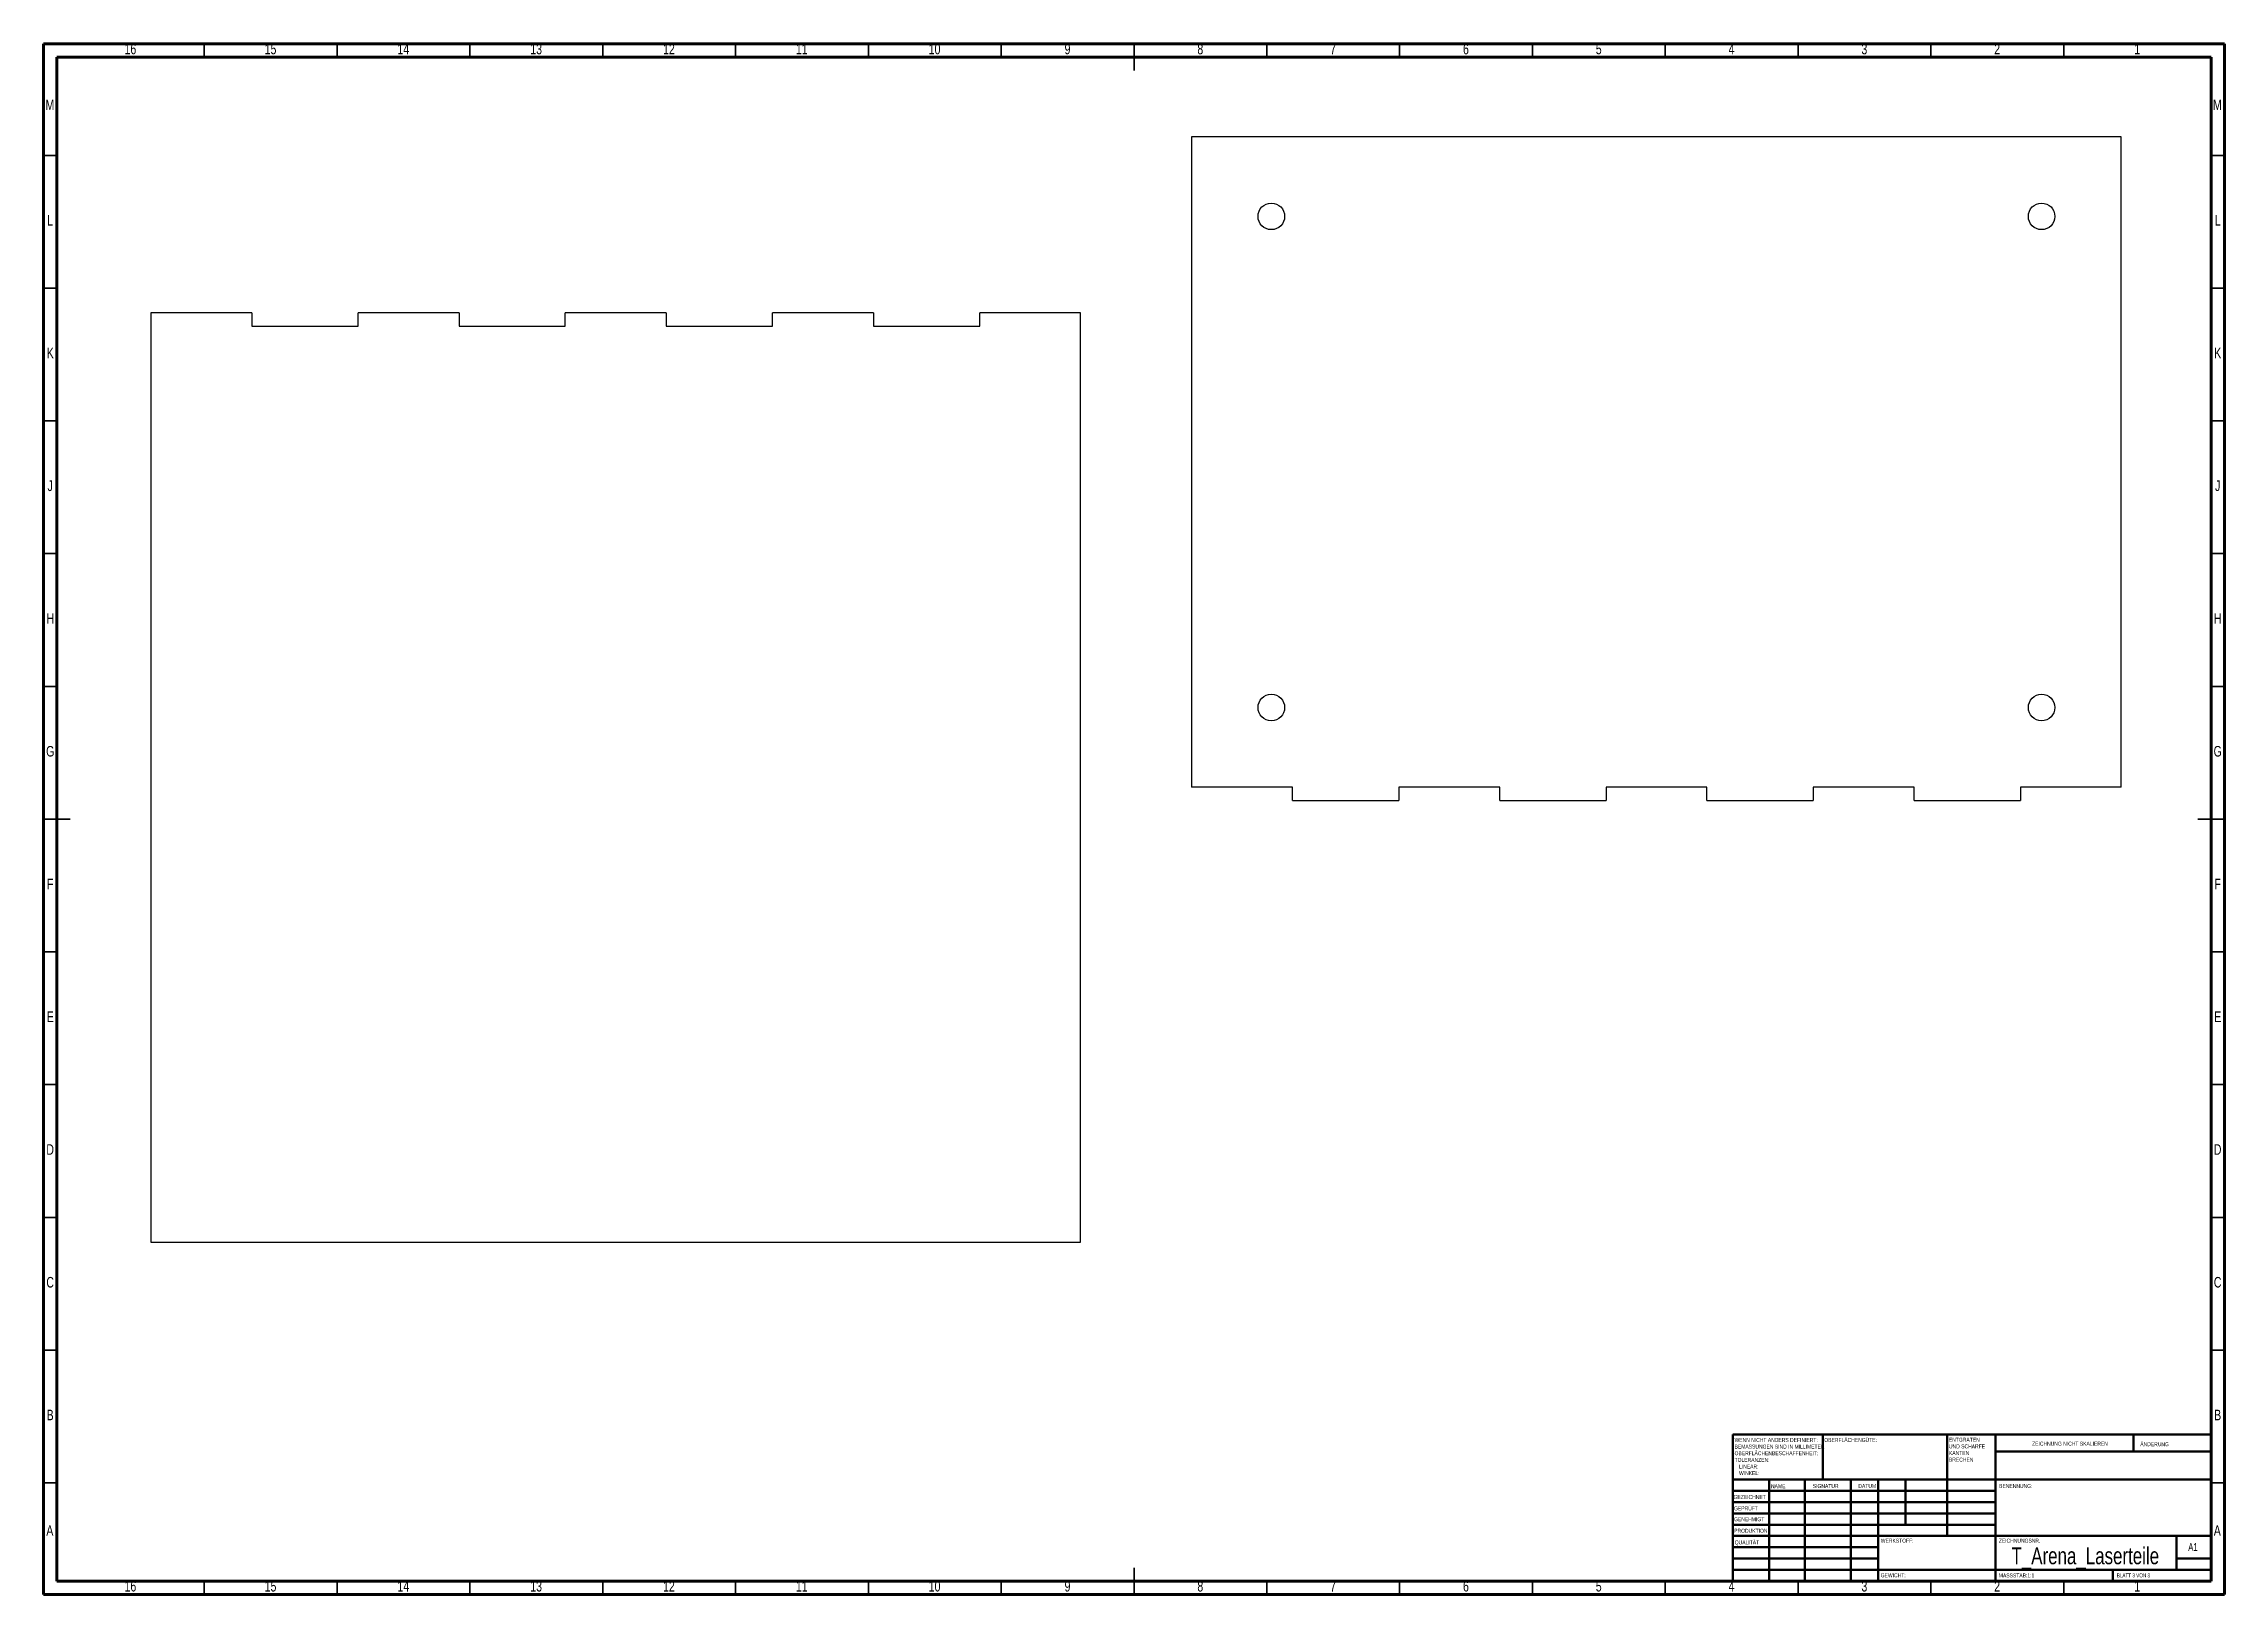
# Model space of a CAD drawing. Header units: millimetres. Extents: x 15 to 836, y 5 to 589.
import ezdxf

# ---------------------------------------------------------------- set-up
doc = ezdxf.new("R2010")
doc.units = ezdxf.units.MM
doc.styles.add('SLDTEXTSTYLE0', font='TXT', dxfattribs={"width": 0.75})
doc.styles.add('SLDTEXTSTYLE1', font='TXT', dxfattribs={"width": 0.692308})

# ---------------------------------------------------------------- blocks, each defined once
blk = doc.blocks.new('SW_NOTE_0')
at = {"color": 0, "linetype": 'Continuous', "lineweight": 0, "char_height": 1.5, "attachment_point": 1, "style": 'SLDTEXTSTYLE0'}
for s, insert in [('ENTGRATEN', (0, 1.93)), ('UND SCHARFE', (0, -0.57)), ('KANTEN', (0, -3.07)), ('BRECHEN', (0, -5.57))]:
    blk.add_mtext(s, dxfattribs=dict(at, insert=insert))
blk = doc.blocks.new('SW_NOTE_0_1')
at = {"color": 0, "linetype": 'Continuous', "lineweight": 0, "char_height": 1.5, "attachment_point": 1, "style": 'SLDTEXTSTYLE0'}
for s, insert in [('WENN NICHT ANDERS DEFINIERT:', (0, 1.93)), ('TOLERANZEN:', (0, -5.57)), ('OBERFLÄCHENBESCHAFFENHEIT:', (0, -3.07)), ('BEMASSUNGEN SIND IN MILLIMETER', (0, -0.57)), ('LINEAR:', (1.69, -8.07)), ('WINKEL:', (1.69, -10.57))]:
    blk.add_mtext(s, dxfattribs=dict(at, insert=insert))

msp = doc.modelspace()

# ---------------------------------------------------------------- linework, layer by layer
at = {"color": 7, "linetype": 'Continuous', "lineweight": 70}
for p, q in [((15, 5), (15, 589)), ((15, 589), (836, 589)), ((20, 10), (20, 584)), ((20, 584), (831, 584)), ((831, 584), (831, 10)), ((836, 589), (836, 5)), ((831, 10), (20, 10)), ((836, 5), (15, 5))]:
    msp.add_line(p, q, dxfattribs=at)
at = {"color": 7, "linetype": 'Continuous', "lineweight": 35}
for p, q in [((75.5, 584), (75.5, 589)), ((125.5, 584), (125.5, 589)), ((175.5, 584), (175.5, 589)), ((225.5, 584), (225.5, 589)), ((275.5, 584), (275.5, 589)), ((325.5, 584), (325.5, 589)), ((375.5, 584), (375.5, 589)), ((425.5, 584), (425.5, 589)), ((425.5, 589), (425.5, 579)), ((475.5, 584), (475.5, 589)), ((525.5, 584), (525.5, 589)), ((575.5, 584), (575.5, 589)), ((625.5, 584), (625.5, 589)), ((675.5, 584), (675.5, 589)), ((725.5, 584), (725.5, 589)), ((775.5, 584), (775.5, 589)), ((20, 547), (15, 547)), ((831, 547), (836, 547)), ((20, 497), (15, 497)), ((831, 497), (836, 497)), ((20, 447), (15, 447)), ((831, 447), (836, 447)), ((20, 397), (15, 397)), ((831, 397), (836, 397)), ((20, 347), (15, 347)), ((831, 347), (836, 347)), ((20, 297), (15, 297)), ((15, 297), (25, 297)), ((836, 297), (826, 297)), ((831, 297), (836, 297)), ((20, 247), (15, 247)), ((831, 247), (836, 247)), ((20, 197), (15, 197)), ((831, 197), (836, 197)), ((20, 147), (15, 147)), ((831, 147), (836, 147)), ((20, 97), (15, 97)), ((831, 97), (836, 97)), ((20, 47), (15, 47)), ((831, 47), (836, 47)), ((75.5, 10), (75.5, 5)), ((125.5, 10), (125.5, 5)), ((175.5, 10), (175.5, 5)), ((225.5, 10), (225.5, 5)), ((275.5, 10), (275.5, 5)), ((325.5, 10), (325.5, 5)), ((375.5, 10), (375.5, 5)), ((425.5, 5), (425.5, 15)), ((425.5, 10), (425.5, 5)), ((475.5, 10), (475.5, 5)), ((525.5, 10), (525.5, 5)), ((575.5, 10), (575.5, 5)), ((625.5, 10), (625.5, 5)), ((675.5, 10), (675.5, 5)), ((725.5, 10), (725.5, 5)), ((775.5, 10), (775.5, 5))]:
    msp.add_line(p, q, dxfattribs=at)
at = {"color": 7, "linetype": 'Continuous', "lineweight": 25}
for p, q in [((797.2, 554.05), (447.2, 554.05)), ((447.2, 554.05), (447.2, 309.05)), ((797.2, 309.05), (797.2, 554.05)), ((55.41, 487.73), (55.41, 137.73)), ((93.41, 487.73), (55.41, 487.73)), ((93.41, 487.73), (93.41, 482.73)), ((133.41, 482.73), (133.41, 487.73)), ((171.41, 487.73), (133.41, 487.73)), ((171.41, 487.73), (171.41, 482.73)), ((211.41, 482.73), (211.41, 487.73)), ((249.41, 487.73), (211.41, 487.73)), ((249.41, 487.73), (249.41, 482.73)), ((289.41, 482.73), (289.41, 487.73)), ((327.41, 487.73), (289.41, 487.73)), ((327.41, 487.73), (327.41, 482.73)), ((367.41, 482.73), (367.41, 487.73)), ((405.41, 487.73), (367.41, 487.73)), ((405.41, 137.73), (405.41, 487.73)), ((93.41, 482.73), (133.41, 482.73)), ((171.41, 482.73), (211.41, 482.73)), ((249.41, 482.73), (289.41, 482.73)), ((327.41, 482.73), (367.41, 482.73)), ((485.2, 309.05), (447.2, 309.05)), ((485.2, 304.05), (485.2, 309.05)), ((485.2, 304.05), (525.2, 304.05)), ((563.2, 309.05), (525.2, 309.05)), ((525.2, 309.05), (525.2, 304.05)), ((563.2, 304.05), (563.2, 309.05)), ((563.2, 304.05), (603.2, 304.05)), ((641.2, 309.05), (603.2, 309.05)), ((603.2, 309.05), (603.2, 304.05)), ((641.2, 304.05), (641.2, 309.05)), ((641.2, 304.05), (681.2, 304.05)), ((719.2, 309.05), (681.2, 309.05)), ((681.2, 309.05), (681.2, 304.05)), ((719.2, 304.05), (719.2, 309.05)), ((719.2, 304.05), (759.2, 304.05)), ((797.2, 309.05), (759.2, 309.05)), ((759.2, 309.05), (759.2, 304.05)), ((55.41, 137.73), (405.41, 137.73))]:
    msp.add_line(p, q, dxfattribs=at)
at = {"color": 7, "linetype": 'Continuous', "lineweight": 50}
for p, q in [((651, 65.25), (831, 65.25)), ((651, 65.25), (651, 10)), ((684.8, 48.25), (684.8, 65.25)), ((731.6, 65.25), (731.6, 27)), ((749.8, 65.25), (749.8, 10)), ((831, 58.88), (749.8, 58.88)), ((801.8, 58.88), (801.8, 65.25)), ((831, 48.25), (651, 48.25)), ((749.8, 44), (651, 44)), ((664.6, 48.25), (664.6, 10)), ((677.99, 48.25), (677.99, 10)), ((695.4, 48.25), (695.4, 10)), ((705.6, 10), (705.6, 48.25)), ((716, 31.25), (716, 48.25)), ((749.8, 39.75), (651, 39.75)), ((749.8, 35.5), (651, 35.5)), ((749.8, 31.25), (651, 31.25)), ((705.6, 27), (651, 27)), ((705.6, 27), (831, 27)), ((818, 14.25), (818, 27)), ((705.6, 22.75), (651, 22.75)), ((705.6, 18.5), (651, 18.5)), ((831, 18.5), (818, 18.5)), ((651, 14.25), (831, 14.25)), ((794, 10), (794, 14.25))]:
    msp.add_line(p, q, dxfattribs=at)
at = {"color": 7, "linetype": 'Continuous', "lineweight": 25}
for centre in [(477.2, 524.05), (767.2, 524.05), (477.2, 339.05), (767.2, 339.05)]:
    msp.add_circle(centre, 5, dxfattribs=at)

# ---------------------------------------------------------------- block references
at = {"color": 7, "linetype": 'Continuous', "lineweight": 0}
for name, p in [('SW_NOTE_0_1', (651.59, 61.99)), ('SW_NOTE_0', (732.31, 62.07))]:
    msp.add_blockref(name, p, dxfattribs=at)

# ---------------------------------------------------------------- texts
for s, insert, char_height, attachment_point, style in [('16', (47.67, 589.06), 3.969, 2, 'SLDTEXTSTYLE0'), ('15', (100.42, 589.06), 3.969, 2, 'SLDTEXTSTYLE0'), ('14', (150.42, 589.06), 3.969, 2, 'SLDTEXTSTYLE0'), ('13', (200.42, 589.06), 3.969, 2, 'SLDTEXTSTYLE0'), ('12', (250.42, 589.06), 3.969, 2, 'SLDTEXTSTYLE0'), ('11', (300.42, 589.06), 3.969, 2, 'SLDTEXTSTYLE0'), ('10', (350.42, 589.06), 3.969, 2, 'SLDTEXTSTYLE0'), ('9', (400.46, 589.06), 3.97, 2, 'SLDTEXTSTYLE0'), ('8', (450.46, 589.06), 3.97, 2, 'SLDTEXTSTYLE0'), ('7', (500.46, 589.06), 3.97, 2, 'SLDTEXTSTYLE0'), ('6', (550.46, 589.06), 3.97, 2, 'SLDTEXTSTYLE0'), ('5', (600.46, 589.06), 3.97, 2, 'SLDTEXTSTYLE0'), ('4', (650.46, 589.06), 3.97, 2, 'SLDTEXTSTYLE0'), ('3', (700.46, 589.06), 3.97, 2, 'SLDTEXTSTYLE0'), ('2', (750.46, 589.06), 3.97, 2, 'SLDTEXTSTYLE0'), ('1', (803.21, 589.06), 3.97, 2, 'SLDTEXTSTYLE0'), ('M', (17.36, 568.06), 3.97, 2, 'SLDTEXTSTYLE0'), ('M', (833.36, 568.06), 3.97, 2, 'SLDTEXTSTYLE0'), ('L', (17.45, 524.56), 3.97, 2, 'SLDTEXTSTYLE0'), ('L', (833.45, 524.56), 3.97, 2, 'SLDTEXTSTYLE0'), ('K', (17.49, 474.56), 3.97, 2, 'SLDTEXTSTYLE0'), ('K', (833.49, 474.56), 3.97, 2, 'SLDTEXTSTYLE0'), ('J', (17.47, 424.56), 3.97, 2, 'SLDTEXTSTYLE0'), ('J', (833.47, 424.56), 3.97, 2, 'SLDTEXTSTYLE0'), ('H', (17.49, 374.56), 3.97, 2, 'SLDTEXTSTYLE0'), ('H', (833.49, 374.56), 3.97, 2, 'SLDTEXTSTYLE0'), ('G', (17.49, 324.56), 3.97, 2, 'SLDTEXTSTYLE0'), ('G', (833.49, 324.56), 3.97, 2, 'SLDTEXTSTYLE0'), ('F', (17.46, 274.56), 3.97, 2, 'SLDTEXTSTYLE0'), ('F', (833.46, 274.56), 3.97, 2, 'SLDTEXTSTYLE0'), ('E', (17.51, 224.56), 3.97, 2, 'SLDTEXTSTYLE0'), ('E', (833.51, 224.56), 3.97, 2, 'SLDTEXTSTYLE0'), ('D', (17.45, 174.56), 3.97, 2, 'SLDTEXTSTYLE0'), ('D', (833.45, 174.56), 3.97, 2, 'SLDTEXTSTYLE0'), ('C', (17.46, 124.56), 3.97, 2, 'SLDTEXTSTYLE0'), ('C', (833.46, 124.56), 3.97, 2, 'SLDTEXTSTYLE0'), ('B', (17.47, 74.56), 3.97, 2, 'SLDTEXTSTYLE0'), ('B', (833.47, 74.56), 3.97, 2, 'SLDTEXTSTYLE0'), ('OBERFLÄCHENGÜTE:', (685.37, 63.92), 1.5, 1, 'SLDTEXTSTYLE0'), ('ZEICHNUNG NICHT SKALIEREN', (763.61, 62.53), 1.5, 1, 'SLDTEXTSTYLE0'), ('ÄNDERUNG', (804.33, 62.33), 1.5, 1, 'SLDTEXTSTYLE0'), ('GEZEICHNET', (651.21, 42.43), 1.5, 1, 'SLDTEXTSTYLE0'), ('NAME', (665.32, 46.5), 1.5, 1, 'SLDTEXTSTYLE0'), ('SIGNATUR', (681.03, 46.56), 1.5, 1, 'SLDTEXTSTYLE0'), ('DATUM', (698.21, 46.58), 1.5, 1, 'SLDTEXTSTYLE0'), ('BENENNUNG:', (751.2, 46.58), 1.5, 1, 'SLDTEXTSTYLE0'), ('GENEHMIGT', (651.4, 34.06), 1.5, 1, 'SLDTEXTSTYLE0'), ('GEPRÜFT', (651.41, 38.15), 1.5, 1, 'SLDTEXTSTYLE0'), ('A', (17.34, 31.06), 3.97, 2, 'SLDTEXTSTYLE0'), ('PRODUKTION', (651.46, 29.73), 1.5, 1, 'SLDTEXTSTYLE0'), ('QUALITÄT', (651.67, 25.35), 1.5, 1, 'SLDTEXTSTYLE0'), ('WERKSTOFF:', (706.65, 25.99), 1.5, 1, 'SLDTEXTSTYLE0'), ('ZEICHNUNGSNR.', (751.07, 25.99), 1.5, 1, 'SLDTEXTSTYLE0'), ('A', (833.34, 31.06), 3.97, 2, 'SLDTEXTSTYLE0'), ('T_Arena_Laserteile', (783.64, 22.71), 6.35, 2, 'SLDTEXTSTYLE0'), ('A1', (822.39, 24.3), 2.91, 1, 'SLDTEXTSTYLE0'), ('16', (47.67, 10.06), 3.969, 2, 'SLDTEXTSTYLE0'), ('15', (100.42, 10.06), 3.969, 2, 'SLDTEXTSTYLE0'), ('14', (150.42, 10.06), 3.969, 2, 'SLDTEXTSTYLE0'), ('13', (200.42, 10.06), 3.969, 2, 'SLDTEXTSTYLE0'), ('12', (250.42, 10.06), 3.969, 2, 'SLDTEXTSTYLE0'), ('11', (300.42, 10.06), 3.969, 2, 'SLDTEXTSTYLE0'), ('10', (350.42, 10.06), 3.969, 2, 'SLDTEXTSTYLE0'), ('9', (400.46, 10.06), 3.97, 2, 'SLDTEXTSTYLE0'), ('8', (450.46, 10.06), 3.97, 2, 'SLDTEXTSTYLE0'), ('7', (500.46, 10.06), 3.97, 2, 'SLDTEXTSTYLE0'), ('6', (550.46, 10.06), 3.97, 2, 'SLDTEXTSTYLE0'), ('5', (600.46, 10.06), 3.97, 2, 'SLDTEXTSTYLE0'), ('4', (650.46, 10.06), 3.97, 2, 'SLDTEXTSTYLE0'), ('3', (700.46, 10.06), 3.97, 2, 'SLDTEXTSTYLE0'), ('GEWICHT:', (706.62, 12.95), 1.499, 1, 'SLDTEXTSTYLE0'), ('2', (750.46, 10.06), 3.97, 2, 'SLDTEXTSTYLE0'), ('MASSSTAB:1:1', (751.07, 12.9), 1.5, 1, 'SLDTEXTSTYLE0'), ('BLATT 3 VON 3', (795.48, 12.9), 1.5, 1, 'SLDTEXTSTYLE1'), ('1', (803.21, 10.06), 3.97, 2, 'SLDTEXTSTYLE0')]:
    msp.add_mtext(s, dxfattribs=dict(at, insert=insert, char_height=char_height, attachment_point=attachment_point, style=style))

doc.saveas('drawing.dxf')
